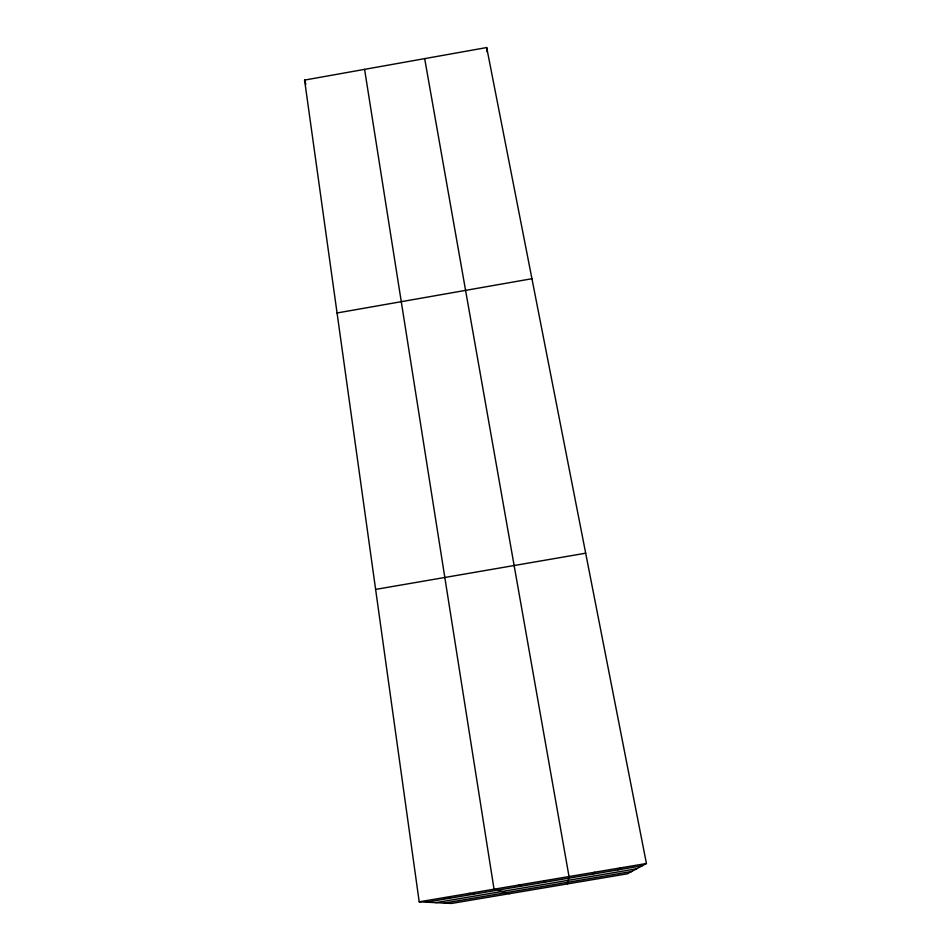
<?xml version="1.0" encoding="UTF-8"?>
<svg xmlns="http://www.w3.org/2000/svg" width="951" height="951" viewBox="0 0 951 951"><rect width="100%" height="100%" fill="white"/><g stroke="black" fill="none" stroke-linecap="round" stroke-linejoin="round"><path stroke-width="1.43" d="M567.497 883.895L569.031 876.56L424.681 58.629M593.198 874.04L594.815 872.21M617.71 869.903L620.611 867.859M646.43 863.508L627.398 873.803L451.475 903.45L419.201 901.821L304.57 80.086L486.686 47.55L646.43 863.508L419.201 901.821M337.058 312.974L531.942 278.714M375.621 589.406L585.673 553.197M426.31 902.178L642.234 865.779M435.784 902.654L636.647 868.798M444.272 903.081L631.642 871.508M444.141 897.613L450.001 898.184M469.081 893.405L473.717 894.19M509.451 893.678L494.045 889.197L364.59 69.364M519.032 884.989L521.184 886.177M544.02 880.769L544.935 882.183M304.57 80.086L305.865 84.259M486.686 47.55L487.067 51.901"/></g></svg>
